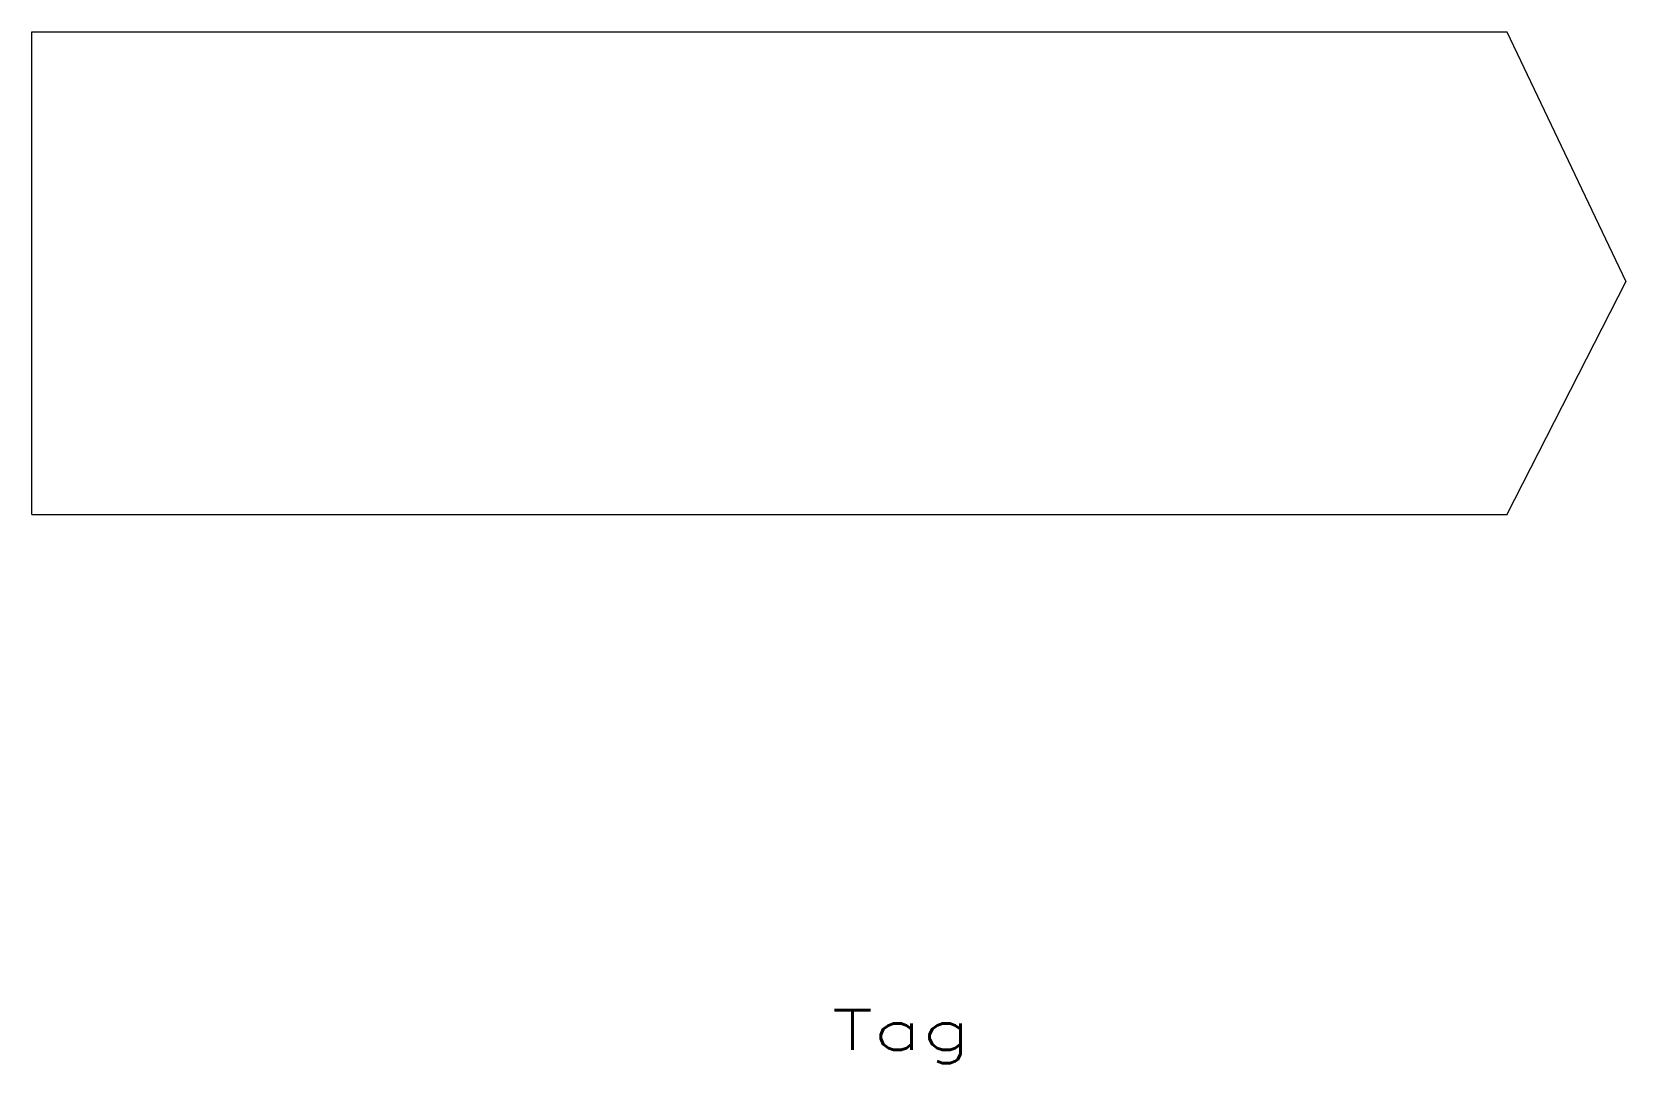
# Model space of a CAD drawing. Header units: inches. Extents: x -10 to 0, y -4.9 to 1.6.
import ezdxf
from ezdxf.enums import TextEntityAlignment as Align

# ---------------------------------------------------------------- set-up
doc = ezdxf.new("R2010")
doc.units = ezdxf.units.IN
doc.header["$MEASUREMENT"] = 0
doc.layers.get('0').update_dxf_attribs({"lineweight": 0})
doc.styles.get("Standard").update_dxf_attribs({"font": 'TXT.SHX'})

msp = doc.modelspace()

# ---------------------------------------------------------------- linework, layer by layer
at = {"linetype": 'Continuous'}
for p, q in [((-10.049, 1.573), (-0.749, 1.573)), ((-10.049, -1.47), (-10.049, 1.573)), ((-10.049, -1.47), (-0.749, -1.47)), ((-10.049, -1.47), (-0.749, -1.47))]:
    msp.add_line(p, q, dxfattribs=at)
at = {"color": 7, "linetype": 'Continuous', "lineweight": 0}
for p, q in [((-0.751, 1.573), (0, 0)), ((-0.751, -1.471), (0.002, 0.002))]:
    msp.add_line(p, q, dxfattribs=at)

# ---------------------------------------------------------------- texts
at = {"color": 7, "linetype": 'Continuous', "width": 1.361111}
msp.add_text('Tag', height=0.25, dxfattribs=at).set_placement((-5.005, -4.846), (-4.13, -4.846), align=Align.FIT)

doc.saveas('drawing.dxf')
